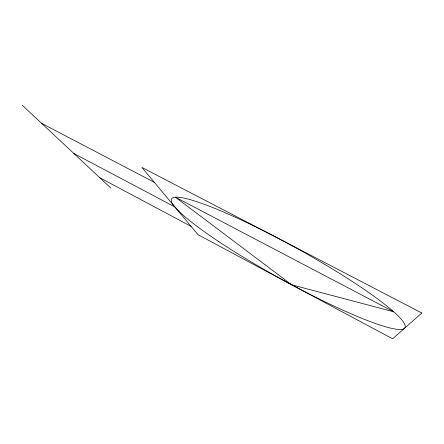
<?xml version="1.0" encoding="UTF-8"?>
<svg xmlns="http://www.w3.org/2000/svg" width="444" height="444" viewBox="0 0 444 444"><rect width="100%" height="100%" fill="white"/><g stroke="black" fill="none" stroke-linecap="round" stroke-linejoin="round"><path stroke-width="0.67" d="M41.603 123.332L154.307 182.323M73.904 153.53L174.842 206.921M99.711 177.661L191.092 226.39M22.2 105.189L110.767 187.995M421.8 312.998L392.624 338.811L198.013 234.676L141.869 167.421L421.8 312.998M393.717 311.788L291.719 284.815L175.374 197.169L393.717 311.788M218.27 241.264A133.317 17.233 28.9 0 0 404.434 328.366A133.317 17.233 28.9 0 0 241.969 220.291A133.317 17.233 28.9 0 0 218.27 241.264"/></g></svg>
